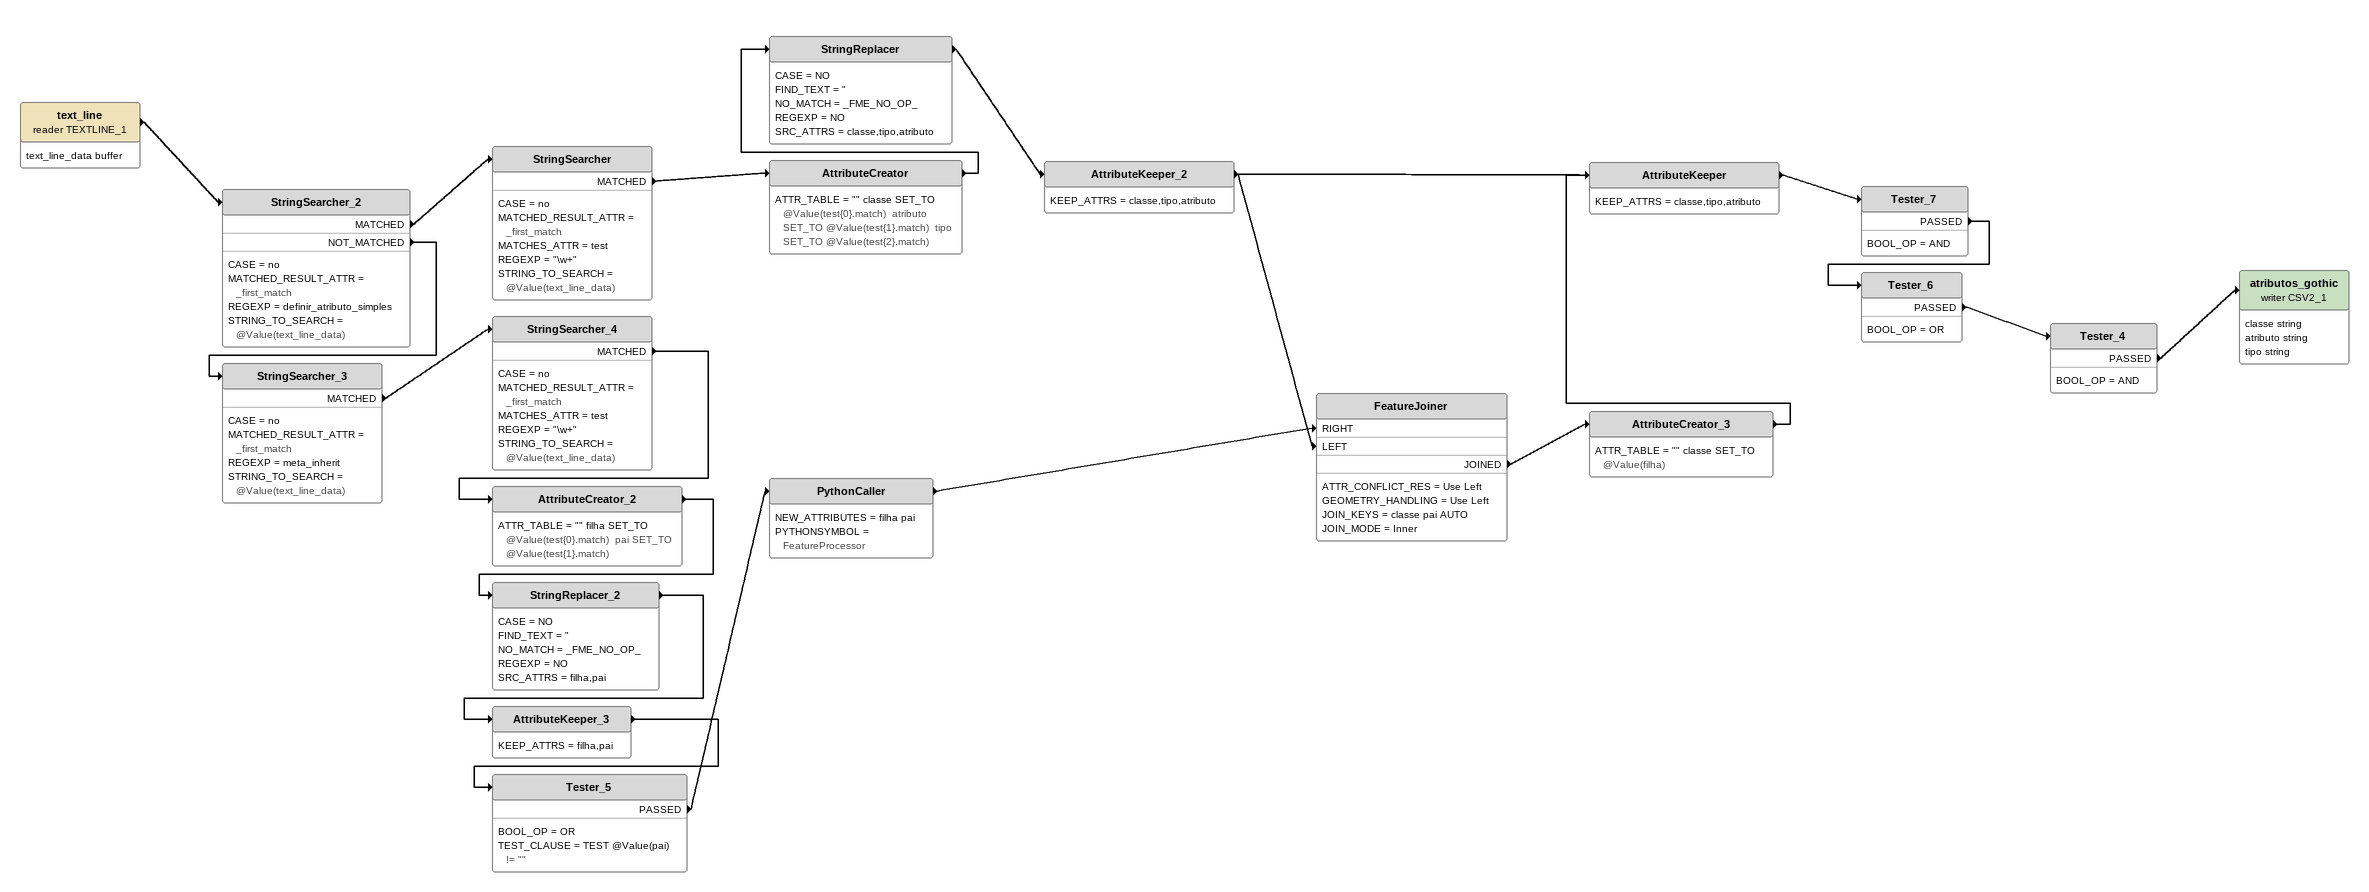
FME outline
text_line (reader TEXTLINE_1)
    attributes: text_line_data buffer
    -> StringSearcher_2
StringSearcher_2
    CASE = no
    MATCHED_RESULT_ATTR = _first_match
    REGEXP = definir_atributo_simples
    STRING_TO_SEARCH = @Value(text_line_data)
    MATCHED -> StringSearcher
    NOT_MATCHED -> StringSearcher_3
StringSearcher
    CASE = no
    MATCHED_RESULT_ATTR = _first_match
    MATCHES_ATTR = test
    REGEXP = "\w+"
    STRING_TO_SEARCH = @Value(text_line_data)
    MATCHED -> AttributeCreator
AttributeCreator
    ATTR_TABLE = "" classe SET_TO @Value(test{0}.match)  atributo SET_TO @Value(test{1}.match)  tipo SET_TO @Value(test{2}.match)
    -> StringReplacer
StringReplacer
    CASE = NO
    FIND_TEXT = "
    NO_MATCH = _FME_NO_OP_
    REGEXP = NO
    SRC_ATTRS = classe,tipo,atributo
    -> AttributeKeeper_2
AttributeKeeper_2
    KEEP_ATTRS = classe,tipo,atributo
    -> AttributeKeeper
    -> FeatureJoiner [LEFT]
StringSearcher_3
    CASE = no
    MATCHED_RESULT_ATTR = _first_match
    REGEXP = meta_inherit
    STRING_TO_SEARCH = @Value(text_line_data)
    MATCHED -> StringSearcher_4
StringSearcher_4
    CASE = no
    MATCHED_RESULT_ATTR = _first_match
    MATCHES_ATTR = test
    REGEXP = "\w+"
    STRING_TO_SEARCH = @Value(text_line_data)
    MATCHED -> AttributeCreator_2
AttributeCreator_2
    ATTR_TABLE = "" filha SET_TO @Value(test{0}.match)  pai SET_TO @Value(test{1}.match)
    -> StringReplacer_2
StringReplacer_2
    CASE = NO
    FIND_TEXT = "
    NO_MATCH = _FME_NO_OP_
    REGEXP = NO
    SRC_ATTRS = filha,pai
    -> AttributeKeeper_3
AttributeKeeper_3
    KEEP_ATTRS = filha,pai
    -> Tester_5
Tester_5
    BOOL_OP = OR
    TEST_CLAUSE = TEST @Value(pai) != ""
    PASSED -> PythonCaller
PythonCaller
    NEW_ATTRIBUTES = filha pai
    PYTHONSYMBOL = FeatureProcessor
    -> FeatureJoiner [RIGHT]
FeatureJoiner
    ATTR_CONFLICT_RES = Use Left
    GEOMETRY_HANDLING = Use Left
    JOIN_KEYS = classe pai AUTO
    JOIN_MODE = Inner
    JOINED -> AttributeCreator_3
AttributeCreator_3
    ATTR_TABLE = "" classe SET_TO @Value(filha)
    -> AttributeKeeper
AttributeKeeper
    KEEP_ATTRS = classe,tipo,atributo
    -> Tester_7
Tester_7
    BOOL_OP = AND
    PASSED -> Tester_6
Tester_6
    BOOL_OP = OR
    PASSED -> Tester_4
Tester_4
    BOOL_OP = AND
    PASSED -> atributos_gothic (writer CSV2_1)
atributos_gothic (writer CSV2_1)
    attributes: classe string, atributo string, tipo string
